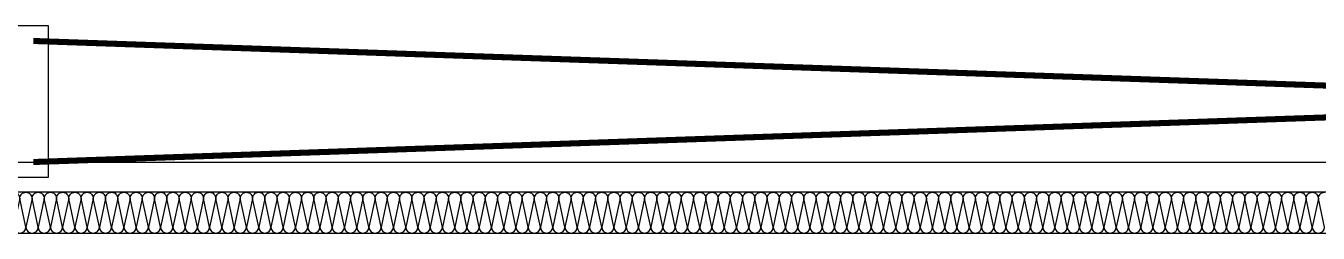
# Model space of a CAD drawing. Header units: millimetres. Extents: x -168200 to 504600, y -244718 to -125918.
# Drawn here: x -114525 to -110253, y -202253 to -201568 of the extents above; entities that cross this region are included whole.
import ezdxf

# ---------------------------------------------------------------- set-up
doc = ezdxf.new("R2010")
doc.units = ezdxf.units.MM
doc.linetypes.add('PHANTOM2', pattern=[1.25, 0.625, -0.125, 0.125, -0.125, 0.125, -0.125])
doc.layers.add('arch', color=8, linetype='Continuous')

# ---------------------------------------------------------------- blocks, each defined once
blk = doc.blocks.new('*U743')
at = {"color": 0}
for points in [[(-32358.1, 0, -0.414214), (-32373.1, 15), (-32358.1, 85, 1), (-32388.1, 85), (-32373.1, 15, -0.414214), (-32388.1, 0, 0.414214)], [(-32328.1, 0, -0.414214), (-32343.1, 15), (-32328.1, 85, 1), (-32358.1, 85), (-32343.1, 15, -0.414214), (-32358.1, 0, 0.414214)], [(-32298.1, 0, -0.414214), (-32313.1, 15), (-32298.1, 85, 1), (-32328.1, 85), (-32313.1, 15, -0.414214), (-32328.1, 0, 0.414214)], [(-32268.1, 0, -0.414214), (-32283.1, 15), (-32268.1, 85, 1), (-32298.1, 85), (-32283.1, 15, -0.414214), (-32298.1, 0, 0.414214)], [(-32238.1, 0, -0.414214), (-32253.1, 15), (-32238.1, 85, 1), (-32268.1, 85), (-32253.1, 15, -0.414214), (-32268.1, 0, 0.414214)], [(-32208.1, 0, -0.414214), (-32223.1, 15), (-32208.1, 85, 1), (-32238.1, 85), (-32223.1, 15, -0.414214), (-32238.1, 0, 0.414214)], [(-32178.1, 0, -0.414214), (-32193.1, 15), (-32178.1, 85, 1), (-32208.1, 85), (-32193.1, 15, -0.414214), (-32208.1, 0, 0.414214)], [(-32148.1, 0, -0.414214), (-32163.1, 15), (-32148.1, 85, 1), (-32178.1, 85), (-32163.1, 15, -0.414214), (-32178.1, 0, 0.414214)], [(-32118.1, 0, -0.414214), (-32133.1, 15), (-32118.1, 85, 1), (-32148.1, 85), (-32133.1, 15, -0.414214), (-32148.1, 0, 0.414214)], [(-32088.1, 0, -0.414214), (-32103.1, 15), (-32088.1, 85, 1), (-32118.1, 85), (-32103.1, 15, -0.414214), (-32118.1, 0, 0.414214)], [(-32058.1, 0, -0.414214), (-32073.1, 15), (-32058.1, 85, 1), (-32088.1, 85), (-32073.1, 15, -0.414214), (-32088.1, 0, 0.414214)], [(-32028.1, 0, -0.414214), (-32043.1, 15), (-32028.1, 85, 1), (-32058.1, 85), (-32043.1, 15, -0.414214), (-32058.1, 0, 0.414214)], [(-31998.1, 0, -0.414214), (-32013.1, 15), (-31998.1, 85, 1), (-32028.1, 85), (-32013.1, 15, -0.414214), (-32028.1, 0, 0.414214)], [(-31968.1, 0, -0.414214), (-31983.1, 15), (-31968.1, 85, 1), (-31998.1, 85), (-31983.1, 15, -0.414214), (-31998.1, 0, 0.414214)], [(-31938.1, 0, -0.414214), (-31953.1, 15), (-31938.1, 85, 1), (-31968.1, 85), (-31953.1, 15, -0.414214), (-31968.1, 0, 0.414214)], [(-31908.1, 0, -0.414214), (-31923.1, 15), (-31908.1, 85, 1), (-31938.1, 85), (-31923.1, 15, -0.414214), (-31938.1, 0, 0.414214)], [(-31878.1, 0, -0.414214), (-31893.1, 15), (-31878.1, 85, 1), (-31908.1, 85), (-31893.1, 15, -0.414214), (-31908.1, 0, 0.414214)], [(-31848.1, 0, -0.414214), (-31863.1, 15), (-31848.1, 85, 1), (-31878.1, 85), (-31863.1, 15, -0.414214), (-31878.1, 0, 0.414214)], [(-31818.1, 0, -0.414214), (-31833.1, 15), (-31818.1, 85, 1), (-31848.1, 85), (-31833.1, 15, -0.414214), (-31848.1, 0, 0.414214)], [(-31788.1, 0, -0.414214), (-31803.1, 15), (-31788.1, 85, 1), (-31818.1, 85), (-31803.1, 15, -0.414214), (-31818.1, 0, 0.414214)], [(-31758.1, 0, -0.414214), (-31773.1, 15), (-31758.1, 85, 1), (-31788.1, 85), (-31773.1, 15, -0.414214), (-31788.1, 0, 0.414214)], [(-31728.1, 0, -0.414214), (-31743.1, 15), (-31728.1, 85, 1), (-31758.1, 85), (-31743.1, 15, -0.414214), (-31758.1, 0, 0.414214)], [(-31698.1, 0, -0.414214), (-31713.1, 15), (-31698.1, 85, 1), (-31728.1, 85), (-31713.1, 15, -0.414214), (-31728.1, 0, 0.414214)], [(-31668.1, 0, -0.414214), (-31683.1, 15), (-31668.1, 85, 1), (-31698.1, 85), (-31683.1, 15, -0.414214), (-31698.1, 0, 0.414214)], [(-31638.1, 0, -0.414214), (-31653.1, 15), (-31638.1, 85, 1), (-31668.1, 85), (-31653.1, 15, -0.414214), (-31668.1, 0, 0.414214)], [(-31608.1, 0, -0.414214), (-31623.1, 15), (-31608.1, 85, 1), (-31638.1, 85), (-31623.1, 15, -0.414214), (-31638.1, 0, 0.414214)], [(-31578.1, 0, -0.414214), (-31593.1, 15), (-31578.1, 85, 1), (-31608.1, 85), (-31593.1, 15, -0.414214), (-31608.1, 0, 0.414214)], [(-31548.1, 0, -0.414214), (-31563.1, 15), (-31548.1, 85, 1), (-31578.1, 85), (-31563.1, 15, -0.414214), (-31578.1, 0, 0.414214)], [(-31518.1, 0, -0.414214), (-31533.1, 15), (-31518.1, 85, 1), (-31548.1, 85), (-31533.1, 15, -0.414214), (-31548.1, 0, 0.414214)], [(-31488.1, 0, -0.414214), (-31503.1, 15), (-31488.1, 85, 1), (-31518.1, 85), (-31503.1, 15, -0.414214), (-31518.1, 0, 0.414214)], [(-31458.1, 0, -0.414214), (-31473.1, 15), (-31458.1, 85, 1), (-31488.1, 85), (-31473.1, 15, -0.414214), (-31488.1, 0, 0.414214)], [(-31428.1, 0, -0.414214), (-31443.1, 15), (-31428.1, 85, 1), (-31458.1, 85), (-31443.1, 15, -0.414214), (-31458.1, 0, 0.414214)], [(-31398.1, 0, -0.414214), (-31413.1, 15), (-31398.1, 85, 1), (-31428.1, 85), (-31413.1, 15, -0.414214), (-31428.1, 0, 0.414214)], [(-31368.1, 0, -0.414214), (-31383.1, 15), (-31368.1, 85, 1), (-31398.1, 85), (-31383.1, 15, -0.414214), (-31398.1, 0, 0.414214)], [(-31338.1, 0, -0.414214), (-31353.1, 15), (-31338.1, 85, 1), (-31368.1, 85), (-31353.1, 15, -0.414214), (-31368.1, 0, 0.414214)], [(-31308.1, 0, -0.414214), (-31323.1, 15), (-31308.1, 85, 1), (-31338.1, 85), (-31323.1, 15, -0.414214), (-31338.1, 0, 0.414214)], [(-31278.1, 0, -0.414214), (-31293.1, 15), (-31278.1, 85, 1), (-31308.1, 85), (-31293.1, 15, -0.414214), (-31308.1, 0, 0.414214)], [(-31248.1, 0, -0.414214), (-31263.1, 15), (-31248.1, 85, 1), (-31278.1, 85), (-31263.1, 15, -0.414214), (-31278.1, 0, 0.414214)], [(-31218.1, 0, -0.414214), (-31233.1, 15), (-31218.1, 85, 1), (-31248.1, 85), (-31233.1, 15, -0.414214), (-31248.1, 0, 0.414214)], [(-31188.1, 0, -0.414214), (-31203.1, 15), (-31188.1, 85, 1), (-31218.1, 85), (-31203.1, 15, -0.414214), (-31218.1, 0, 0.414214)], [(-31158.1, 0, -0.414214), (-31173.1, 15), (-31158.1, 85, 1), (-31188.1, 85), (-31173.1, 15, -0.414214), (-31188.1, 0, 0.414214)], [(-31128.1, 0, -0.414214), (-31143.1, 15), (-31128.1, 85, 1), (-31158.1, 85), (-31143.1, 15, -0.414214), (-31158.1, 0, 0.414214)], [(-31098.1, 0, -0.414214), (-31113.1, 15), (-31098.1, 85, 1), (-31128.1, 85), (-31113.1, 15, -0.414214), (-31128.1, 0, 0.414214)], [(-31068.1, 0, -0.414214), (-31083.1, 15), (-31068.1, 85, 1), (-31098.1, 85), (-31083.1, 15, -0.414214), (-31098.1, 0, 0.414214)], [(-31038.1, 0, -0.414214), (-31053.1, 15), (-31038.1, 85, 1), (-31068.1, 85), (-31053.1, 15, -0.414214), (-31068.1, 0, 0.414214)], [(-31008.1, 0, -0.414214), (-31023.1, 15), (-31008.1, 85, 1), (-31038.1, 85), (-31023.1, 15, -0.414214), (-31038.1, 0, 0.414214)], [(-30978.1, 0, -0.414214), (-30993.1, 15), (-30978.1, 85, 1), (-31008.1, 85), (-30993.1, 15, -0.414214), (-31008.1, 0, 0.414214)], [(-30948.1, 0, -0.414214), (-30963.1, 15), (-30948.1, 85, 1), (-30978.1, 85), (-30963.1, 15, -0.414214), (-30978.1, 0, 0.414214)], [(-30918.1, 0, -0.414214), (-30933.1, 15), (-30918.1, 85, 1), (-30948.1, 85), (-30933.1, 15, -0.414214), (-30948.1, 0, 0.414214)], [(-30888.1, 0, -0.414214), (-30903.1, 15), (-30888.1, 85, 1), (-30918.1, 85), (-30903.1, 15, -0.414214), (-30918.1, 0, 0.414214)], [(-30858.1, 0, -0.414214), (-30873.1, 15), (-30858.1, 85, 1), (-30888.1, 85), (-30873.1, 15, -0.414214), (-30888.1, 0, 0.414214)], [(-30828.1, 0, -0.414214), (-30843.1, 15), (-30828.1, 85, 1), (-30858.1, 85), (-30843.1, 15, -0.414214), (-30858.1, 0, 0.414214)], [(-30798.1, 0, -0.414214), (-30813.1, 15), (-30798.1, 85, 1), (-30828.1, 85), (-30813.1, 15, -0.414214), (-30828.1, 0, 0.414214)], [(-30768.1, 0, -0.414214), (-30783.1, 15), (-30768.1, 85, 1), (-30798.1, 85), (-30783.1, 15, -0.414214), (-30798.1, 0, 0.414214)], [(-30738.1, 0, -0.414214), (-30753.1, 15), (-30738.1, 85, 1), (-30768.1, 85), (-30753.1, 15, -0.414214), (-30768.1, 0, 0.414214)], [(-30708.1, 0, -0.414214), (-30723.1, 15), (-30708.1, 85, 1), (-30738.1, 85), (-30723.1, 15, -0.414214), (-30738.1, 0, 0.414214)], [(-30678.1, 0, -0.414214), (-30693.1, 15), (-30678.1, 85, 1), (-30708.1, 85), (-30693.1, 15, -0.414214), (-30708.1, 0, 0.414214)], [(-30648.1, 0, -0.414214), (-30663.1, 15), (-30648.1, 85, 1), (-30678.1, 85), (-30663.1, 15, -0.414214), (-30678.1, 0, 0.414214)], [(-30618.1, 0, -0.414214), (-30633.1, 15), (-30618.1, 85, 1), (-30648.1, 85), (-30633.1, 15, -0.414214), (-30648.1, 0, 0.414214)], [(-30588.1, 0, -0.414214), (-30603.1, 15), (-30588.1, 85, 1), (-30618.1, 85), (-30603.1, 15, -0.414214), (-30618.1, 0, 0.414214)], [(-30558.1, 0, -0.414214), (-30573.1, 15), (-30558.1, 85, 1), (-30588.1, 85), (-30573.1, 15, -0.414214), (-30588.1, 0, 0.414214)], [(-30528.1, 0, -0.414214), (-30543.1, 15), (-30528.1, 85, 1), (-30558.1, 85), (-30543.1, 15, -0.414214), (-30558.1, 0, 0.414214)], [(-30498.1, 0, -0.414214), (-30513.1, 15), (-30498.1, 85, 1), (-30528.1, 85), (-30513.1, 15, -0.414214), (-30528.1, 0, 0.414214)], [(-30468.1, 0, -0.414214), (-30483.1, 15), (-30468.1, 85, 1), (-30498.1, 85), (-30483.1, 15, -0.414214), (-30498.1, 0, 0.414214)], [(-30438.1, 0, -0.414214), (-30453.1, 15), (-30438.1, 85, 1), (-30468.1, 85), (-30453.1, 15, -0.414214), (-30468.1, 0, 0.414214)], [(-30408.1, 0, -0.414214), (-30423.1, 15), (-30408.1, 85, 1), (-30438.1, 85), (-30423.1, 15, -0.414214), (-30438.1, 0, 0.414214)], [(-30378.1, 0, -0.414214), (-30393.1, 15), (-30378.1, 85, 1), (-30408.1, 85), (-30393.1, 15, -0.414214), (-30408.1, 0, 0.414214)], [(-30348.1, 0, -0.414214), (-30363.1, 15), (-30348.1, 85, 1), (-30378.1, 85), (-30363.1, 15, -0.414214), (-30378.1, 0, 0.414214)], [(-30318.1, 0, -0.414214), (-30333.1, 15), (-30318.1, 85, 1), (-30348.1, 85), (-30333.1, 15, -0.414214), (-30348.1, 0, 0.414214)], [(-30288.1, 0, -0.414214), (-30303.1, 15), (-30288.1, 85, 1), (-30318.1, 85), (-30303.1, 15, -0.414214), (-30318.1, 0, 0.414214)], [(-30258.1, 0, -0.414214), (-30273.1, 15), (-30258.1, 85, 1), (-30288.1, 85), (-30273.1, 15, -0.414214), (-30288.1, 0, 0.414214)], [(-30228.1, 0, -0.414214), (-30243.1, 15), (-30228.1, 85, 1), (-30258.1, 85), (-30243.1, 15, -0.414214), (-30258.1, 0, 0.414214)], [(-30198.1, 0, -0.414214), (-30213.1, 15), (-30198.1, 85, 1), (-30228.1, 85), (-30213.1, 15, -0.414214), (-30228.1, 0, 0.414214)], [(-30168.1, 0, -0.414214), (-30183.1, 15), (-30168.1, 85, 1), (-30198.1, 85), (-30183.1, 15, -0.414214), (-30198.1, 0, 0.414214)], [(-30138.1, 0, -0.414214), (-30153.1, 15), (-30138.1, 85, 1), (-30168.1, 85), (-30153.1, 15, -0.414214), (-30168.1, 0, 0.414214)], [(-30108.1, 0, -0.414214), (-30123.1, 15), (-30108.1, 85, 1), (-30138.1, 85), (-30123.1, 15, -0.414214), (-30138.1, 0, 0.414214)], [(-30078.1, 0, -0.414214), (-30093.1, 15), (-30078.1, 85, 1), (-30108.1, 85), (-30093.1, 15, -0.414214), (-30108.1, 0, 0.414214)], [(-30048.1, 0, -0.414214), (-30063.1, 15), (-30048.1, 85, 1), (-30078.1, 85), (-30063.1, 15, -0.414214), (-30078.1, 0, 0.414214)], [(-30018.1, 0, -0.414214), (-30033.1, 15), (-30018.1, 85, 1), (-30048.1, 85), (-30033.1, 15, -0.414214), (-30048.1, 0, 0.414214)], [(-29988.1, 0, -0.414214), (-30003.1, 15), (-29988.1, 85, 1), (-30018.1, 85), (-30003.1, 15, -0.414214), (-30018.1, 0, 0.414214)], [(-29958.1, 0, -0.414214), (-29973.1, 15), (-29958.1, 85, 1), (-29988.1, 85), (-29973.1, 15, -0.414214), (-29988.1, 0, 0.414214)], [(-29928.1, 0, -0.414214), (-29943.1, 15), (-29928.1, 85, 1), (-29958.1, 85), (-29943.1, 15, -0.414214), (-29958.1, 0, 0.414214)], [(-29898.1, 0, -0.414214), (-29913.1, 15), (-29898.1, 85, 1), (-29928.1, 85), (-29913.1, 15, -0.414214), (-29928.1, 0, 0.414214)], [(-29868.1, 0, -0.414214), (-29883.1, 15), (-29868.1, 85, 1), (-29898.1, 85), (-29883.1, 15, -0.414214), (-29898.1, 0, 0.414214)], [(-29838.1, 0, -0.414214), (-29853.1, 15), (-29838.1, 85, 1), (-29868.1, 85), (-29853.1, 15, -0.414214), (-29868.1, 0, 0.414214)], [(-29808.1, 0, -0.414214), (-29823.1, 15), (-29808.1, 85, 1), (-29838.1, 85), (-29823.1, 15, -0.414214), (-29838.1, 0, 0.414214)], [(-29778.1, 0, -0.414214), (-29793.1, 15), (-29778.1, 85, 1), (-29808.1, 85), (-29793.1, 15, -0.414214), (-29808.1, 0, 0.414214)], [(-29748.1, 0, -0.414214), (-29763.1, 15), (-29748.1, 85, 1), (-29778.1, 85), (-29763.1, 15, -0.414214), (-29778.1, 0, 0.414214)], [(-29718.1, 0, -0.414214), (-29733.1, 15), (-29718.1, 85, 1), (-29748.1, 85), (-29733.1, 15, -0.414214), (-29748.1, 0, 0.414214)], [(-29688.1, 0, -0.414214), (-29703.1, 15), (-29688.1, 85, 1), (-29718.1, 85), (-29703.1, 15, -0.414214), (-29718.1, 0, 0.414214)], [(-29658.1, 0, -0.414214), (-29673.1, 15), (-29658.1, 85, 1), (-29688.1, 85), (-29673.1, 15, -0.414214), (-29688.1, 0, 0.414214)], [(-29628.1, 0, -0.414214), (-29643.1, 15), (-29628.1, 85, 1), (-29658.1, 85), (-29643.1, 15, -0.414214), (-29658.1, 0, 0.414214)], [(-29598.1, 0, -0.414214), (-29613.1, 15), (-29598.1, 85, 1), (-29628.1, 85), (-29613.1, 15, -0.414214), (-29628.1, 0, 0.414214)], [(-29568.1, 0, -0.414214), (-29583.1, 15), (-29568.1, 85, 1), (-29598.1, 85), (-29583.1, 15, -0.414214), (-29598.1, 0, 0.414214)], [(-29538.1, 0, -0.414214), (-29553.1, 15), (-29538.1, 85, 1), (-29568.1, 85), (-29553.1, 15, -0.414214), (-29568.1, 0, 0.414214)], [(-29508.1, 0, -0.414214), (-29523.1, 15), (-29508.1, 85, 1), (-29538.1, 85), (-29523.1, 15, -0.414214), (-29538.1, 0, 0.414214)], [(-29478.1, 0, -0.414214), (-29493.1, 15), (-29478.1, 85, 1), (-29508.1, 85), (-29493.1, 15, -0.414214), (-29508.1, 0, 0.414214)], [(-29448.1, 0, -0.414214), (-29463.1, 15), (-29448.1, 85, 1), (-29478.1, 85), (-29463.1, 15, -0.414214), (-29478.1, 0, 0.414214)], [(-29418.1, 0, -0.414214), (-29433.1, 15), (-29418.1, 85, 1), (-29448.1, 85), (-29433.1, 15, -0.414214), (-29448.1, 0, 0.414214)], [(-29388.1, 0, -0.414214), (-29403.1, 15), (-29388.1, 85, 1), (-29418.1, 85), (-29403.1, 15, -0.414214), (-29418.1, 0, 0.414214)], [(-29358.1, 0, -0.414214), (-29373.1, 15), (-29358.1, 85, 1), (-29388.1, 85), (-29373.1, 15, -0.414214), (-29388.1, 0, 0.414214)], [(-29328.1, 0, -0.414214), (-29343.1, 15), (-29328.1, 85, 1), (-29358.1, 85), (-29343.1, 15, -0.414214), (-29358.1, 0, 0.414214)], [(-29298.1, 0, -0.414214), (-29313.1, 15), (-29298.1, 85, 1), (-29328.1, 85), (-29313.1, 15, -0.414214), (-29328.1, 0, 0.414214)], [(-29268.1, 0, -0.414214), (-29283.1, 15), (-29268.1, 85, 1), (-29298.1, 85), (-29283.1, 15, -0.414214), (-29298.1, 0, 0.414214)], [(-29238.1, 0, -0.414214), (-29253.1, 15), (-29238.1, 85, 1), (-29268.1, 85), (-29253.1, 15, -0.414214), (-29268.1, 0, 0.414214)], [(-29208.1, 0, -0.414214), (-29223.1, 15), (-29208.1, 85, 1), (-29238.1, 85), (-29223.1, 15, -0.414214), (-29238.1, 0, 0.414214)], [(-29178.1, 0, -0.414214), (-29193.1, 15), (-29178.1, 85, 1), (-29208.1, 85), (-29193.1, 15, -0.414214), (-29208.1, 0, 0.414214)]]:
    blk.add_lwpolyline(points, format="xyb", dxfattribs=at)
blk = doc.blocks.new('pit건축기초')
at = {"layer": 'arch'}
blk.add_line((-364885.2, -119588.1), (-351075.2, -119588.1), dxfattribs=at)
at = {"layer": 'arch', "ltscale": 3}
blk.add_lwpolyline([(-364825.2, -119638.1), (-364325.2, -119638.1), (-364325.2, -119138.1), (-364825.2, -119138.1)], close=True, dxfattribs=at)
at = {"layer": 'arch', "linetype": 'PHANTOM2', "ltscale": 3, "const_width": 20}
for points in [[(-364375.2, -119188.1), (-352775.2, -119588.1)], [(-364375.2, -119588.1), (-352775.2, -119188.1)]]:
    blk.add_lwpolyline(points, dxfattribs=at)
at = {"layer": 'arch'}
blk.add_lwpolyline([(-351075.2, -119688.1), (-365175.2, -119688.1), (-365175.2, -119823.1), (-351075.2, -119823.1)], dxfattribs=at)
at = {"layer": 'arch', "xscale": 1.35, "yscale": 1.35, "zscale": 1.35, "rotation": 180}
blk.add_blockref('*U743', (-403830.7, -119688.1), dxfattribs=at)

msp = doc.modelspace()

# ---------------------------------------------------------------- block references
msp.add_blockref('pit건축기초', (249875.2, -82429.6))

doc.saveas('drawing.dxf')
